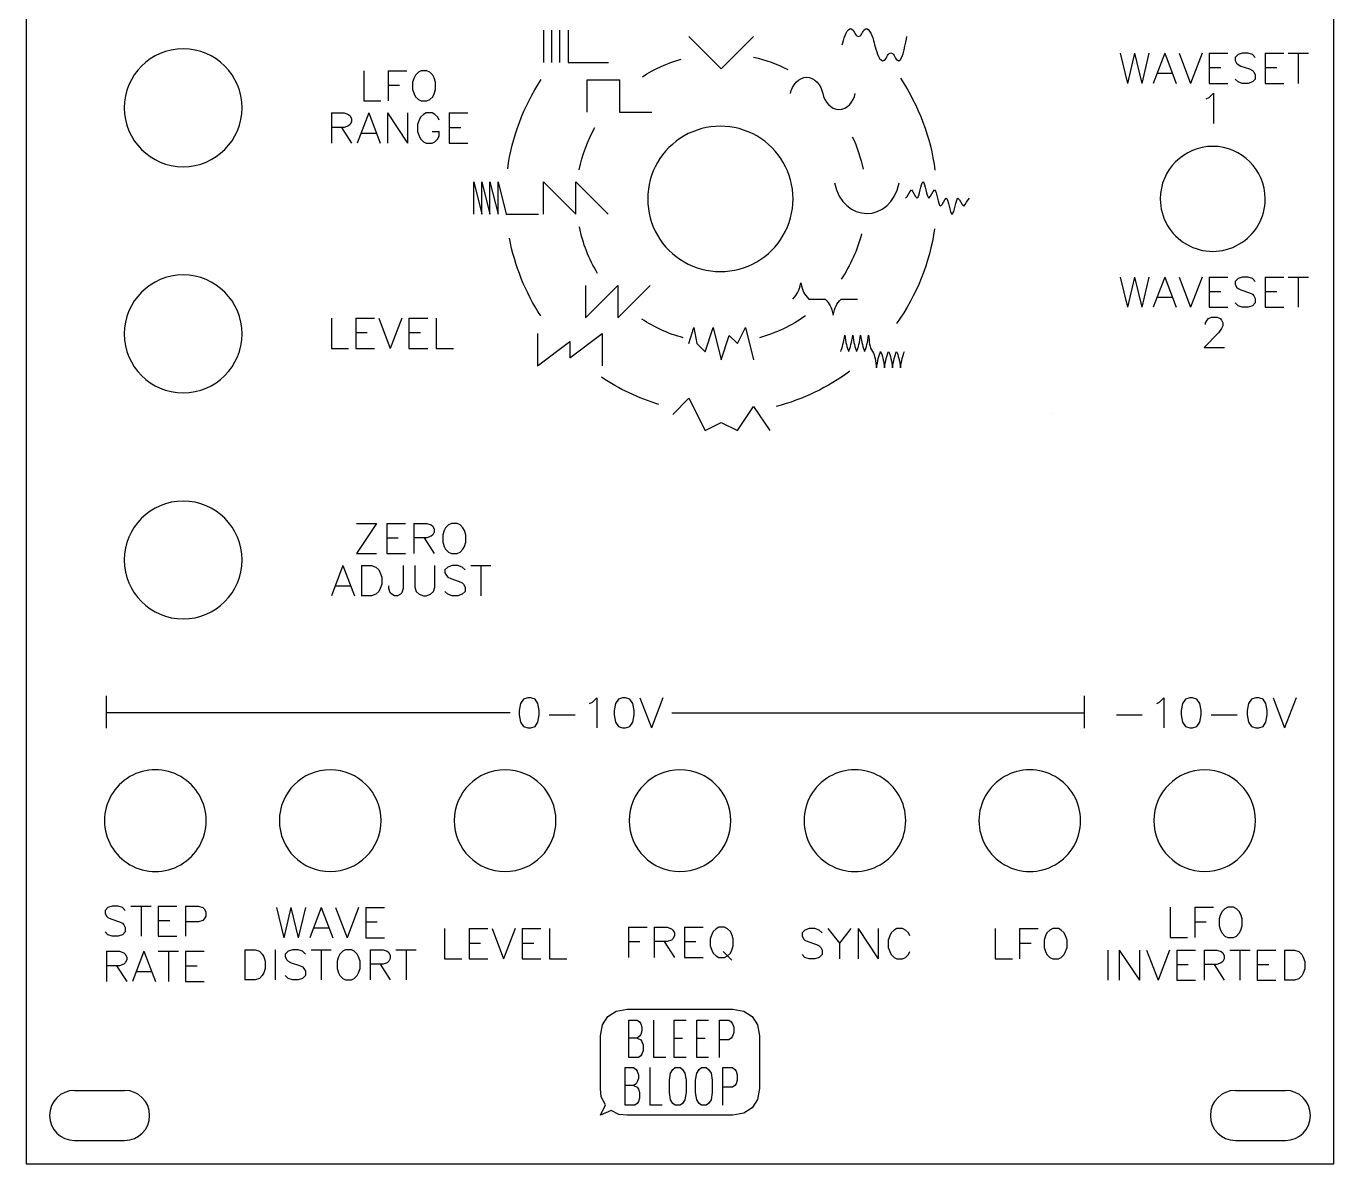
# Model space of a CAD drawing. Extents: x 0 to 81, y 0 to 128.
# Drawn here: x 0.1 to 80.9, y 0.1 to 70.4 of the extents above; entities that cross this region are included whole.
import ezdxf

# ---------------------------------------------------------------- set-up
doc = ezdxf.new("R2010")
doc.units = 0
for name, color, linetype in [('curves', 7, 'CONTINUOUS'), ('logo', 7, 'CONTINUOUS'), ('panel', 7, 'CONTINUOUS'), ('text', 7, 'CONTINUOUS'), ('waveforms', 7, 'CONTINUOUS')]:
    doc.layers.add(name, color=color, linetype=linetype)

msp = doc.modelspace()

# ---------------------------------------------------------------- linework, layer by layer
at = {"layer": 'curves', "color": 7}
for points in [[(38.173612, 67.309222), (38.912729, 67.789196), (39.71866, 68.157419), (40.565336, 68.40198)], [(45.054132, 68.526463), (45.786372, 68.358295), (46.494534, 68.098633), (47.161922, 67.753599)], [(54.132815, 67.212182), (55.272867, 65.507552), (56.004343, 63.562916), (56.270354, 61.529514)], [(29.840859, 61.613195), (30.11142, 63.584254), (30.819664, 65.469777), (31.913668, 67.131532)], [(34.269248, 61.550961), (34.452706, 62.470979), (34.779614, 63.356448), (35.238007, 64.174963)], [(51.157563, 63.599321), (51.457427, 62.959422), (51.680481, 62.286271), (51.822067, 61.593925)], [(35.403459, 55.141943), (34.864229, 56.027125), (34.482791, 56.999213), (34.27614, 58.014895)], [(51.726031, 57.587843), (51.470281, 56.584809), (51.042537, 55.633719), (50.461807, 54.776841)], [(56.248362, 57.910016), (55.945174, 55.792783), (55.13708, 53.779561), (53.89229, 52.04028)], [(31.885038, 52.512179), (30.929399, 53.976218), (30.271027, 55.613913), (29.947405, 57.332029)], [(40.698083, 51.160828), (39.785791, 51.409189), (38.918595, 51.800482), (38.128727, 52.320165)], [(48.261549, 52.519434), (47.399138, 51.902108), (46.433907, 51.442915), (45.410852, 51.163264)], [(39.187803, 47.038664), (37.928751, 47.419714), (36.73302, 47.98499), (35.639468, 48.716122)], [(51.006487, 49.101274), (49.643125, 48.087364), (48.098537, 47.34338), (46.455856, 46.909365)]]:
    msp.add_open_spline(points, degree=3, dxfattribs=at)
at = {"layer": 'logo', "color": 7}
for p, q in [((35.709101, 8.653693), (36.041612, 9.170373)), ((36.041612, 9.170373), (36.558298, 9.502889)), ((36.558298, 9.502889), (37.228441, 9.620549)), ((37.228441, 9.620549), (43.776471, 9.620554)), ((37.337613, 6.624743), (37.337613, 8.944913)), ((37.337613, 8.944913), (37.853201, 8.944913)), ((37.853201, 8.944913), (38.000516, 8.834428)), ((38.884393, 6.624743), (38.884393, 8.944913)), ((40.136557, 6.624743), (40.136557, 8.944913)), ((40.136557, 8.944913), (40.873118, 8.944913)), ((41.536022, 6.624743), (41.536022, 8.944913)), ((41.536022, 8.944913), (42.272583, 8.944913)), ((42.935487, 6.624743), (42.935487, 8.944913)), ((42.935487, 8.944913), (43.524733, 8.944913)), ((43.524733, 8.944913), (43.672048, 8.834428)), ((43.776471, 9.620554), (44.446629, 9.502892)), ((44.446629, 9.502892), (44.9633, 9.170373)), ((44.9633, 9.170373), (45.295826, 8.653693)), ((35.591437, 7.983543), (35.709101, 8.653693)), ((38.000516, 8.834428), (38.074174, 8.723945)), ((38.074174, 8.723945), (38.147831, 8.502976)), ((38.147831, 8.282008), (38.074174, 8.061038)), ((38.147831, 8.502976), (38.147831, 8.282008)), ((43.672048, 8.834428), (43.745705, 8.723945)), ((43.745705, 8.723945), (43.819363, 8.502976)), ((43.819363, 8.171523), (43.745705, 7.950555)), ((43.819363, 8.502976), (43.819363, 8.171523)), ((45.295826, 8.653693), (45.41349, 7.983546)), ((35.591437, 4.709528), (35.591437, 7.983543)), ((37.853201, 7.84007), (37.337613, 7.84007)), ((38.000516, 7.950555), (37.853201, 7.84007)), ((37.853201, 7.84007), (38.074174, 7.729586)), ((38.074174, 8.061038), (38.000516, 7.950555)), ((38.074174, 7.729586), (38.147831, 7.619101)), ((38.147831, 7.619101), (38.221489, 7.398133)), ((38.221489, 7.398133), (38.221489, 7.06668)), ((40.136557, 7.84007), (40.652145, 7.84007)), ((41.536022, 7.84007), (42.05161, 7.84007)), ((43.524733, 7.729586), (42.935487, 7.729586)), ((43.672048, 7.84007), (43.524733, 7.729586)), ((43.745705, 7.950555), (43.672048, 7.84007)), ((45.41349, 7.983546), (45.413475, 4.709528)), ((37.926858, 6.624743), (37.337613, 6.624743)), ((38.074174, 6.735228), (37.926858, 6.624743)), ((38.147831, 6.845711), (38.074174, 6.735228)), ((38.221489, 7.06668), (38.147831, 6.845711)), ((39.620954, 6.624743), (38.884393, 6.624743)), ((40.873118, 6.624743), (40.136557, 6.624743)), ((42.272583, 6.624743), (41.536022, 6.624743)), ((37.11664, 3.685861), (37.11664, 6.006031)), ((37.11664, 6.006031), (37.632243, 6.006031)), ((37.632243, 6.006031), (37.779558, 5.895546)), ((37.779558, 5.895546), (37.853201, 5.785063)), ((37.853201, 5.785063), (37.926858, 5.564094)), ((38.66342, 3.685861), (38.66342, 6.006031)), ((39.841927, 5.232641), (39.915584, 5.674578)), ((39.915584, 5.674578), (40.0629, 5.895546)), ((40.0629, 5.895546), (40.2102, 6.006031)), ((40.2102, 6.006031), (40.50483, 6.006031)), ((40.50483, 6.006031), (40.652145, 5.895546)), ((40.652145, 5.895546), (40.799461, 5.674578)), ((40.799461, 5.674578), (40.873118, 5.232641)), ((41.462364, 5.232641), (41.536022, 5.674578)), ((41.536022, 5.674578), (41.683337, 5.895546)), ((41.683337, 5.895546), (41.830637, 6.006031)), ((41.830637, 6.006031), (42.125268, 6.006031)), ((42.125268, 6.006031), (42.272583, 5.895546)), ((42.272583, 5.895546), (42.419898, 5.674578)), ((42.419898, 5.674578), (42.493541, 5.232641)), ((43.15646, 3.685861), (43.15646, 6.006031)), ((43.15646, 6.006031), (43.745705, 6.006031)), ((43.745705, 6.006031), (43.893021, 5.895546)), ((43.893021, 5.895546), (43.966678, 5.785063)), ((43.966678, 5.785063), (44.040321, 5.564094)), ((37.632243, 4.901188), (37.11664, 4.901188)), ((37.779558, 5.011673), (37.632243, 4.901188)), ((37.632243, 4.901188), (37.853201, 4.790704)), ((37.853201, 5.122156), (37.779558, 5.011673)), ((37.926858, 5.343126), (37.853201, 5.122156)), ((37.926858, 5.564094), (37.926858, 5.343126)), ((39.841927, 4.459251), (39.841927, 5.232641)), ((40.873118, 5.232641), (40.873118, 4.459251)), ((41.462364, 4.459251), (41.462364, 5.232641)), ((42.493541, 5.232641), (42.493541, 4.459251)), ((43.893021, 4.901188), (43.745705, 4.790704)), ((43.966678, 5.011673), (43.893021, 4.901188)), ((44.040321, 5.232641), (43.966678, 5.011673)), ((44.040321, 5.564094), (44.040321, 5.232641)), ((35.628003, 4.191941), (35.591437, 4.709528)), ((35.883964, 3.710148), (35.628003, 4.191941)), ((37.853201, 4.790704), (37.926858, 4.680219)), ((37.926858, 4.680219), (38.000516, 4.459251)), ((38.000516, 4.127798), (37.926858, 3.906829)), ((38.000516, 4.459251), (38.000516, 4.127798)), ((39.915584, 4.017314), (39.841927, 4.459251)), ((40.873118, 4.459251), (40.799461, 4.017314)), ((41.536022, 4.017314), (41.462364, 4.459251)), ((42.493541, 4.459251), (42.419898, 4.017314)), ((43.745705, 4.790704), (43.15646, 4.790704)), ((45.413475, 4.709528), (45.295826, 4.039377)), ((35.587477, 3.072532), (35.883964, 3.710148)), ((36.248911, 3.351316), (35.587477, 3.072532)), ((36.716951, 3.107368), (36.248911, 3.351316)), ((37.705901, 3.685861), (37.11664, 3.685861)), ((37.853201, 3.796346), (37.705901, 3.685861)), ((37.926858, 3.906829), (37.853201, 3.796346)), ((39.399981, 3.685861), (38.66342, 3.685861)), ((40.0629, 3.796346), (39.915584, 4.017314)), ((40.2102, 3.685861), (40.0629, 3.796346)), ((40.50483, 3.685861), (40.2102, 3.685861)), ((40.652145, 3.796346), (40.50483, 3.685861)), ((40.799461, 4.017314), (40.652145, 3.796346)), ((41.683337, 3.796346), (41.536022, 4.017314)), ((41.830637, 3.685861), (41.683337, 3.796346)), ((42.125268, 3.685861), (41.830637, 3.685861)), ((42.272583, 3.796346), (42.125268, 3.685861)), ((42.419898, 4.017314), (42.272583, 3.796346)), ((44.9633, 3.522697), (44.446629, 3.19018)), ((45.295826, 4.039377), (44.9633, 3.522697)), ((37.228441, 3.072519), (36.716951, 3.107368)), ((43.776471, 3.072519), (37.228441, 3.072519)), ((44.446629, 3.19018), (43.776471, 3.072519))]:
    msp.add_line(p, q, dxfattribs=at)
at = {"layer": 'panel', "color": 7}
for p, q in [((0.05433, 128.445188), (0.05433, 0.055188)), ((80.944394, 0.055188), (80.944394, 128.445188)), ((13.41116, 65.389268), (13.41116, 65.389268)), ((47.489815, 59.754094), (47.489815, 59.754094)), ((76.70009, 59.754094), (76.70009, 59.754094)), ((13.41116, 51.401243), (13.41116, 51.401243)), ((13.41116, 37.41322), (13.41116, 37.41322)), ((11.189182, 21.287026), (11.189182, 21.287026)), ((22.007469, 21.287026), (22.007469, 21.287026)), ((32.826754, 21.287026), (32.826754, 21.287026)), ((43.645041, 21.287026), (43.645041, 21.287026)), ((54.463331, 21.287026), (54.463331, 21.287026)), ((65.282617, 21.287026), (65.282617, 21.287026)), ((76.100904, 21.287026), (76.100904, 21.287026)), ((3.050366, 4.601335), (6.146015, 4.601335)), ((74.85271, 4.601335), (77.948358, 4.601335)), ((3.050366, 1.503864), (6.146015, 1.503864)), ((74.85271, 1.503864), (77.948358, 1.503864)), ((0.05433, 0.055188), (80.944394, 0.055188))]:
    msp.add_line(p, q, dxfattribs=at)
for points in [[(9.766117, 69.034757), (7.753558, 69.034757), (6.121841, 67.402841), (6.121075, 65.389268)], [(13.41116, 65.389268), (13.410394, 67.402841), (11.778677, 69.034757), (9.766117, 69.034757)], [(6.121075, 65.389268), (6.121841, 63.375695), (7.753558, 61.743779), (9.766117, 61.743779)], [(9.766117, 61.743779), (11.778677, 61.743779), (13.410394, 63.375695), (13.41116, 65.389268)], [(45.242871, 63.647875), (43.852457, 64.451035), (42.139396, 64.451035), (40.748982, 63.647875)], [(40.748982, 63.647875), (39.358568, 62.844715), (38.502038, 61.360414), (38.502038, 59.754094)], [(47.489815, 59.754094), (47.489815, 61.360414), (46.633285, 62.844715), (45.242871, 63.647875)], [(73.454504, 63.001314), (71.662016, 63.001314), (70.208918, 61.547484), (70.208918, 59.754094)], [(76.70009, 59.754094), (76.70009, 61.547484), (75.246991, 63.001314), (73.454504, 63.001314)], [(38.502038, 59.754094), (38.502038, 58.147774), (39.358568, 56.663473), (40.748982, 55.860313)], [(45.242871, 55.860313), (46.633285, 56.663473), (47.489815, 58.147774), (47.489815, 59.754094)], [(70.208918, 59.754094), (70.208918, 58.593974), (70.827523, 57.521979), (71.831711, 56.941919)], [(75.077297, 56.941919), (76.081485, 57.521979), (76.70009, 58.593974), (76.70009, 59.754094)], [(71.831711, 56.941919), (72.835899, 56.361859), (74.073109, 56.361859), (75.077297, 56.941919)], [(40.748982, 55.860313), (42.139396, 55.057153), (43.852457, 55.057153), (45.242871, 55.860313)], [(9.766117, 55.046732), (7.753558, 55.046732), (6.121841, 53.414815), (6.121075, 51.401243)], [(13.41116, 51.401243), (13.410394, 53.414815), (11.778677, 55.046732), (9.766117, 55.046732)], [(6.121075, 51.401243), (6.121841, 49.38767), (7.753558, 47.755754), (9.766117, 47.755754)], [(9.766117, 47.755754), (11.778677, 47.755754), (13.410394, 49.38767), (13.41116, 51.401243)], [(9.766117, 41.05871), (7.753558, 41.05871), (6.121841, 39.426793), (6.121075, 37.41322)], [(13.41116, 37.41322), (13.410394, 39.426793), (11.778677, 41.05871), (9.766117, 41.05871)], [(6.121075, 37.41322), (6.121841, 35.399648), (7.753558, 33.767731), (9.766117, 33.767731)], [(9.766117, 33.767731), (11.778677, 33.767731), (13.410394, 35.399648), (13.41116, 37.41322)], [(9.61632, 24.012673), (8.64303, 24.574885), (7.443887, 24.574885), (6.470597, 24.012673)], [(18.861747, 24.432507), (17.125125, 24.432507), (15.717032, 23.024522), (15.716026, 21.287026)], [(22.007469, 21.287026), (22.006462, 23.024522), (20.598369, 24.432507), (18.861747, 24.432507)], [(29.681033, 24.432507), (27.944411, 24.432507), (26.536318, 23.024522), (26.535311, 21.287026)], [(32.826754, 21.287026), (32.825748, 23.024522), (31.417655, 24.432507), (29.681033, 24.432507)], [(40.49932, 24.432507), (38.762698, 24.432507), (37.354605, 23.024522), (37.353598, 21.287026)], [(43.645041, 21.287026), (43.644035, 23.024522), (42.235942, 24.432507), (40.49932, 24.432507)], [(52.89047, 24.012673), (51.91718, 24.574885), (50.718037, 24.574885), (49.744747, 24.012673)], [(63.709756, 24.012673), (62.736466, 24.574885), (61.537323, 24.574885), (60.564033, 24.012673)], [(72.955183, 24.432507), (71.21856, 24.432507), (69.810468, 23.024522), (69.809461, 21.287026)], [(76.100904, 21.287026), (76.099897, 23.024522), (74.691805, 24.432507), (72.955183, 24.432507)], [(6.470597, 24.012673), (5.497307, 23.450461), (4.897736, 22.41145), (4.897736, 21.287026)], [(11.189182, 21.287026), (11.189182, 22.41145), (10.58961, 23.450461), (9.61632, 24.012673)], [(49.744747, 24.012673), (48.771457, 23.450461), (48.171886, 22.41145), (48.171886, 21.287026)], [(54.463331, 21.287026), (54.463331, 22.41145), (53.86376, 23.450461), (52.89047, 24.012673)], [(60.564033, 24.012673), (59.590743, 23.450461), (58.991171, 22.41145), (58.991171, 21.287026)], [(65.282617, 21.287026), (65.282617, 22.41145), (64.683046, 23.450461), (63.709756, 24.012673)], [(4.897736, 21.287026), (4.897736, 20.162602), (5.497307, 19.123591), (6.470597, 18.561379)], [(9.61632, 18.561379), (10.58961, 19.123591), (11.189182, 20.162602), (11.189182, 21.287026)], [(15.716026, 21.287026), (15.717032, 19.54953), (17.125125, 18.141545), (18.861747, 18.141545)], [(18.861747, 18.141545), (20.598369, 18.141545), (22.006462, 19.54953), (22.007469, 21.287026)], [(26.535311, 21.287026), (26.536318, 19.54953), (27.944411, 18.141545), (29.681033, 18.141545)], [(29.681033, 18.141545), (31.417655, 18.141545), (32.825748, 19.54953), (32.826754, 21.287026)], [(37.353598, 21.287026), (37.354605, 19.54953), (38.762698, 18.141545), (40.49932, 18.141545)], [(40.49932, 18.141545), (42.235942, 18.141545), (43.644035, 19.54953), (43.645041, 21.287026)], [(48.171886, 21.287026), (48.171886, 20.162602), (48.771457, 19.123591), (49.744747, 18.561379)], [(52.89047, 18.561379), (53.86376, 19.123591), (54.463331, 20.162602), (54.463331, 21.287026)], [(58.991171, 21.287026), (58.991171, 20.162602), (59.590743, 19.123591), (60.564033, 18.561379)], [(63.709756, 18.561379), (64.683046, 19.123591), (65.282617, 20.162602), (65.282617, 21.287026)], [(69.809461, 21.287026), (69.810468, 19.54953), (71.21856, 18.141545), (72.955183, 18.141545)], [(72.955183, 18.141545), (74.691805, 18.141545), (76.099897, 19.54953), (76.100904, 21.287026)], [(6.470597, 18.561379), (7.443887, 17.999167), (8.64303, 17.999167), (9.61632, 18.561379)], [(49.744747, 18.561379), (50.718037, 17.999167), (51.91718, 17.999167), (52.89047, 18.561379)], [(60.564033, 18.561379), (61.537323, 17.999167), (62.736466, 17.999167), (63.709756, 18.561379)], [(3.05025, 4.601312), (2.195983, 4.600447), (1.503922, 3.907335), (1.503922, 3.052638)], [(7.692367, 3.052638), (7.692367, 3.907335), (7.000305, 4.600447), (6.146038, 4.601312)], [(74.852601, 4.601312), (73.998335, 4.600447), (73.306273, 3.907335), (73.306273, 3.052638)], [(79.494721, 3.052638), (79.494721, 3.907335), (78.802659, 4.600447), (77.948393, 4.601312)], [(1.503922, 3.052638), (1.503922, 2.197941), (2.195983, 1.50483), (3.05025, 1.503965)], [(6.146038, 1.503965), (7.000305, 1.50483), (7.692367, 2.197941), (7.692367, 3.052638)], [(73.306273, 3.052638), (73.306273, 2.197941), (73.998335, 1.50483), (74.852601, 1.503965)], [(77.948393, 1.503965), (78.802659, 1.50483), (79.494721, 2.197941), (79.494721, 3.052638)]]:
    msp.add_open_spline(points, degree=3, dxfattribs=at)
at = {"layer": 'text', "color": 7}
for p, q in [((67.729112, 68.769216), (68.172202, 66.9009)), ((68.615293, 68.769216), (68.172202, 66.9009)), ((68.615293, 68.769216), (69.061205, 66.9009)), ((69.507117, 68.769216), (69.061205, 66.9009)), ((70.483613, 68.769216), (69.772411, 66.9009)), ((70.483613, 68.769216), (71.194815, 66.9009)), ((71.372611, 68.769216), (72.083813, 66.9009)), ((72.795015, 68.769216), (72.083813, 66.9009)), ((73.238101, 68.769216), (73.238101, 66.9009)), ((73.238101, 68.769216), (74.395215, 68.769216)), ((75.281402, 68.769216), (75.016112, 68.678905)), ((75.637003, 68.769216), (75.281402, 68.769216)), ((75.905114, 68.678905), (75.637003, 68.769216)), ((76.703801, 68.769216), (76.703801, 66.9009)), ((76.703801, 68.769216), (77.860915, 68.769216)), ((78.126201, 68.769216), (79.370804, 68.769216)), ((78.747092, 68.769216), (78.747092, 66.9009)), ((75.016112, 68.678905), (74.838311, 68.501104)), ((74.838311, 68.501104), (74.838311, 68.323304)), ((74.838311, 68.323304), (74.925801, 68.145503)), ((74.925801, 68.145503), (75.016112, 68.058014)), ((75.016112, 68.058014), (75.193912, 67.967703)), ((75.193912, 67.967703), (75.727314, 67.789902)), ((76.082915, 68.501104), (75.905114, 68.678905)), ((20.934601, 67.678686), (20.934601, 65.81037)), ((22.447321, 67.678686), (22.447321, 65.81037)), ((22.447321, 67.678686), (23.604435, 67.678686)), ((24.047521, 67.232774), (23.960031, 66.967484)), ((24.137832, 67.410574), (24.047521, 67.232774)), ((24.315632, 67.588375), (24.137832, 67.410574)), ((24.493433, 67.678686), (24.315632, 67.588375)), ((24.849034, 67.678686), (24.493433, 67.678686)), ((25.026834, 67.588375), (24.849034, 67.678686)), ((25.204635, 67.410574), (25.026834, 67.588375)), ((25.294946, 67.232774), (25.204635, 67.410574)), ((25.382435, 66.967484), (25.294946, 67.232774)), ((70.037701, 67.521791), (70.929525, 67.521791)), ((73.238101, 67.877392), (73.949303, 67.877392)), ((75.016112, 66.9898), (74.838311, 67.167601)), ((75.727314, 67.789902), (75.905114, 67.702413)), ((75.905114, 67.702413), (75.992604, 67.612102)), ((76.082915, 67.167601), (75.905114, 66.9898)), ((75.992604, 67.612102), (76.082915, 67.434301)), ((76.082915, 67.434301), (76.082915, 67.167601)), ((76.703801, 67.877392), (77.415003, 67.877392)), ((22.447321, 66.786862), (23.158523, 66.786862)), ((23.960031, 66.967484), (23.960031, 66.521572)), ((23.960031, 66.521572), (24.047521, 66.256282)), ((25.294946, 66.256282), (25.382435, 66.521572)), ((25.382435, 66.521572), (25.382435, 66.967484)), ((73.238101, 66.9009), (74.395215, 66.9009)), ((75.281402, 66.9009), (75.016112, 66.9898)), ((75.637003, 66.9009), (75.281402, 66.9009)), ((75.905114, 66.9898), (75.637003, 66.9009)), ((76.703801, 66.9009), (77.860915, 66.9009)), ((20.934601, 65.81037), (22.001404, 65.81037)), ((24.047521, 66.256282), (24.137832, 66.077071)), ((24.137832, 66.077071), (24.315632, 65.89927)), ((24.315632, 65.89927), (24.493433, 65.81037)), ((24.493433, 65.81037), (24.849034, 65.81037)), ((24.849034, 65.81037), (25.026834, 65.89927)), ((25.026834, 65.89927), (25.204635, 66.077071)), ((25.204635, 66.077071), (25.294946, 66.256282)), ((73.056244, 65.936644), (73.231222, 66.024133)), ((73.231222, 66.024133), (73.499334, 66.292245)), ((73.499334, 66.292245), (73.499334, 64.423929)), ((18.933641, 65.069766), (18.933641, 63.20145)), ((18.933641, 65.069766), (19.735154, 65.069766)), ((19.735154, 65.069766), (20.000444, 64.979455)), ((20.000444, 64.979455), (20.090755, 64.889144)), ((20.090755, 64.889144), (20.181066, 64.714165)), ((20.181066, 64.714165), (20.181066, 64.533543)), ((21.247873, 65.069766), (20.536671, 63.20145)), ((21.247873, 65.069766), (21.959075, 63.20145)), ((22.402161, 65.069766), (22.402161, 63.20145)), ((22.402161, 65.069766), (23.649586, 63.20145)), ((23.649586, 65.069766), (23.649586, 63.20145)), ((24.448282, 64.801654), (24.357971, 64.623854)), ((24.626082, 64.979455), (24.448282, 64.801654)), ((24.803883, 65.069766), (24.626082, 64.979455)), ((25.159484, 65.069766), (24.803883, 65.069766)), ((25.337284, 64.979455), (25.159484, 65.069766)), ((25.515085, 64.801654), (25.337284, 64.979455)), ((25.605396, 64.623854), (25.515085, 64.801654)), ((26.226281, 65.069766), (26.226281, 63.20145)), ((26.226281, 65.069766), (27.383395, 65.069766)), ((19.735154, 64.177942), (18.933641, 64.177942)), ((19.557353, 64.177942), (20.181066, 63.20145)), ((20.000444, 64.268253), (19.735154, 64.177942)), ((20.090755, 64.358564), (20.000444, 64.268253)), ((20.181066, 64.533543), (20.090755, 64.358564)), ((24.357971, 64.623854), (24.270481, 64.358564)), ((24.270481, 64.358564), (24.270481, 63.912652)), ((24.270481, 63.912652), (24.357971, 63.647362)), ((25.159484, 63.912652), (25.605396, 63.912652)), ((25.605396, 63.647362), (25.605396, 63.912652)), ((26.226281, 64.177942), (26.937483, 64.177942)), ((20.801961, 63.822341), (21.693785, 63.822341)), ((24.357971, 63.647362), (24.448282, 63.468151)), ((24.448282, 63.468151), (24.626082, 63.29035)), ((24.626082, 63.29035), (24.803883, 63.20145)), ((24.803883, 63.20145), (25.159484, 63.20145)), ((25.159484, 63.20145), (25.337284, 63.29035)), ((25.337284, 63.29035), (25.515085, 63.468151)), ((25.515085, 63.468151), (25.605396, 63.647362)), ((26.226281, 63.20145), (27.383395, 63.20145)), ((67.729112, 54.918916), (68.172202, 53.0506)), ((68.615293, 54.918916), (68.172202, 53.0506)), ((68.615293, 54.918916), (69.061205, 53.0506)), ((69.507117, 54.918916), (69.061205, 53.0506)), ((70.483613, 54.918916), (69.772411, 53.0506)), ((70.483613, 54.918916), (71.194815, 53.0506)), ((71.372611, 54.918916), (72.083813, 53.0506)), ((72.795015, 54.918916), (72.083813, 53.0506)), ((73.238101, 54.918916), (73.238101, 53.0506)), ((73.238101, 54.918916), (74.395215, 54.918916)), ((75.016112, 54.828605), (74.838311, 54.650804)), ((74.838311, 54.650804), (74.838311, 54.473004)), ((74.838311, 54.473004), (74.925801, 54.295203)), ((74.925801, 54.295203), (75.016112, 54.207714)), ((75.281402, 54.918916), (75.016112, 54.828605)), ((75.016112, 54.207714), (75.193912, 54.117403)), ((75.637003, 54.918916), (75.281402, 54.918916)), ((75.905114, 54.828605), (75.637003, 54.918916)), ((76.082915, 54.650804), (75.905114, 54.828605)), ((76.703801, 54.918916), (76.703801, 53.0506)), ((76.703801, 54.918916), (77.860915, 54.918916)), ((78.126201, 54.918916), (79.370804, 54.918916)), ((78.747092, 54.918916), (78.747092, 53.0506)), ((70.037701, 53.671491), (70.929525, 53.671491)), ((73.238101, 54.027092), (73.949303, 54.027092)), ((75.193912, 54.117403), (75.727314, 53.939602)), ((75.727314, 53.939602), (75.905114, 53.852113)), ((75.905114, 53.852113), (75.992604, 53.761802)), ((75.992604, 53.761802), (76.082915, 53.584001)), ((76.082915, 53.584001), (76.082915, 53.317301)), ((76.703801, 54.027092), (77.415003, 54.027092)), ((73.238101, 53.0506), (74.395215, 53.0506)), ((75.016112, 53.1395), (74.838311, 53.317301)), ((75.281402, 53.0506), (75.016112, 53.1395)), ((75.637003, 53.0506), (75.281402, 53.0506)), ((75.905114, 53.1395), (75.637003, 53.0506)), ((76.082915, 53.317301), (75.905114, 53.1395)), ((76.703801, 53.0506), (77.860915, 53.0506)), ((18.933591, 52.374216), (18.933591, 50.5059)), ((20.446311, 52.374216), (20.446311, 50.5059)), ((20.446311, 52.374216), (21.603425, 52.374216)), ((21.868711, 52.374216), (22.579913, 50.5059)), ((23.291115, 52.374216), (22.579913, 50.5059)), ((23.734201, 52.374216), (23.734201, 50.5059)), ((23.734201, 52.374216), (24.891315, 52.374216)), ((25.421901, 52.374216), (25.421901, 50.5059)), ((73.015142, 52.081077), (73.105453, 52.256056)), ((73.015142, 51.990766), (73.015142, 52.081077)), ((73.105453, 52.256056), (73.195764, 52.346367)), ((73.195764, 52.346367), (73.370742, 52.436678)), ((73.370742, 52.436678), (73.726343, 52.436678)), ((73.726343, 52.436678), (73.906966, 52.346367)), ((73.906966, 52.346367), (73.994455, 52.256056)), ((73.994455, 52.256056), (74.081944, 52.081077)), ((74.081944, 51.900455), (73.994456, 51.725477)), ((74.081944, 52.081077), (74.081944, 51.900455)), ((20.446311, 51.482392), (21.157513, 51.482392)), ((23.734201, 51.482392), (24.445403, 51.482392)), ((73.816655, 51.457365), (72.927653, 50.568363)), ((73.994456, 51.725477), (73.816655, 51.457365)), ((18.933591, 50.5059), (20.000394, 50.5059)), ((20.446311, 50.5059), (21.603425, 50.5059)), ((23.734201, 50.5059), (24.891315, 50.5059)), ((25.421901, 50.5059), (26.488704, 50.5059)), ((72.927653, 50.568363), (74.172256, 50.568363)), ((21.734665, 39.678646), (20.490061, 37.81033)), ((20.490061, 39.678646), (21.734665, 39.678646)), ((22.355551, 39.678646), (22.355551, 37.81033)), ((22.355551, 39.678646), (23.512665, 39.678646)), ((24.043251, 39.678646), (24.043251, 37.81033)), ((24.043251, 39.678646), (24.844764, 39.678646)), ((24.844764, 39.678646), (25.110054, 39.588335)), ((26.357473, 39.678646), (26.179672, 39.588335)), ((26.713074, 39.678646), (26.357473, 39.678646)), ((26.890874, 39.588335), (26.713074, 39.678646)), ((25.110054, 38.877133), (24.844764, 38.786822)), ((25.110054, 39.588335), (25.200365, 39.498024)), ((25.200365, 38.967444), (25.110054, 38.877133)), ((25.200365, 39.498024), (25.290676, 39.323045)), ((25.290676, 39.142423), (25.200365, 38.967444)), ((25.290676, 39.323045), (25.290676, 39.142423)), ((25.911561, 39.232734), (25.824071, 38.967444)), ((25.824071, 38.967444), (25.824071, 38.521532)), ((26.001872, 39.410534), (25.911561, 39.232734)), ((26.179672, 39.588335), (26.001872, 39.410534)), ((27.068675, 39.410534), (26.890874, 39.588335)), ((27.158986, 39.232734), (27.068675, 39.410534)), ((27.246475, 38.967444), (27.158986, 39.232734)), ((27.246475, 38.521532), (27.246475, 38.967444)), ((22.355551, 38.786822), (23.066753, 38.786822)), ((24.844764, 38.786822), (24.043251, 38.786822)), ((24.666963, 38.786822), (25.290676, 37.81033)), ((25.824071, 38.521532), (25.911561, 38.256242)), ((25.911561, 38.256242), (26.001872, 38.077031)), ((26.001872, 38.077031), (26.179672, 37.89923)), ((26.890874, 37.89923), (27.068675, 38.077031)), ((27.068675, 38.077031), (27.158986, 38.256242)), ((27.158986, 38.256242), (27.246475, 38.521532)), ((20.490061, 37.81033), (21.734665, 37.81033)), ((22.355551, 37.81033), (23.512665, 37.81033)), ((26.179672, 37.89923), (26.357473, 37.81033)), ((26.357473, 37.81033), (26.713074, 37.81033)), ((26.713074, 37.81033), (26.890874, 37.89923)), ((19.644803, 37.069726), (18.933601, 35.20141)), ((19.644803, 37.069726), (20.356005, 35.20141)), ((20.799091, 37.069726), (20.799091, 35.20141)), ((20.799091, 37.069726), (21.422803, 37.069726)), ((21.422803, 37.069726), (21.690915, 36.979415)), ((21.690915, 36.979415), (21.865894, 36.801614)), ((21.865894, 36.801614), (21.956205, 36.623814)), ((21.956205, 36.623814), (22.046516, 36.358524)), ((23.378613, 37.069726), (23.378613, 35.647322)), ((24.089811, 37.069726), (24.089811, 35.734811)), ((25.337236, 35.734811), (25.337236, 37.069726)), ((26.135932, 36.979415), (25.958131, 36.801614)), ((25.958131, 36.801614), (25.958131, 36.623814)), ((25.958131, 36.623814), (26.045621, 36.446013)), ((26.045621, 36.446013), (26.135932, 36.358524)), ((26.401222, 37.069726), (26.135932, 36.979415)), ((26.756823, 37.069726), (26.401222, 37.069726)), ((27.024934, 36.979415), (26.756823, 37.069726)), ((27.202735, 36.801614), (27.024934, 36.979415)), ((27.558331, 37.069726), (28.802934, 37.069726)), ((28.179222, 37.069726), (28.179222, 35.20141)), ((19.198891, 35.822301), (20.090715, 35.822301)), ((21.956205, 35.647322), (21.865894, 35.468111)), ((22.046516, 35.912612), (21.956205, 35.647322)), ((22.046516, 36.358524), (22.046516, 35.912612)), ((22.492432, 35.647322), (22.492432, 35.822301)), ((22.579921, 35.37921), (22.492432, 35.647322)), ((23.378613, 35.647322), (23.291123, 35.37921)), ((24.089811, 35.734811), (24.180122, 35.468111)), ((25.246925, 35.468111), (25.337236, 35.734811)), ((26.135932, 36.358524), (26.313732, 36.268213)), ((26.313732, 36.268213), (26.847134, 36.090412)), ((26.847134, 36.090412), (27.024934, 36.002923)), ((27.024934, 36.002923), (27.112424, 35.912612)), ((27.112424, 35.912612), (27.202735, 35.734811)), ((27.202735, 35.734811), (27.202735, 35.468111)), ((21.422803, 35.20141), (20.799091, 35.20141)), ((21.690915, 35.29031), (21.422803, 35.20141)), ((21.865894, 35.468111), (21.690915, 35.29031)), ((22.667411, 35.29031), (22.579921, 35.37921)), ((22.848033, 35.20141), (22.667411, 35.29031)), ((23.023012, 35.20141), (22.848033, 35.20141)), ((23.203634, 35.29031), (23.023012, 35.20141)), ((23.291123, 35.37921), (23.203634, 35.29031)), ((24.180122, 35.468111), (24.357922, 35.29031)), ((24.357922, 35.29031), (24.626034, 35.20141)), ((24.626034, 35.20141), (24.801013, 35.20141)), ((24.801013, 35.20141), (25.069124, 35.29031)), ((25.069124, 35.29031), (25.246925, 35.468111)), ((26.135932, 35.29031), (25.958131, 35.468111)), ((26.401222, 35.20141), (26.135932, 35.29031)), ((26.756823, 35.20141), (26.401222, 35.20141)), ((27.024934, 35.29031), (26.756823, 35.20141)), ((27.202735, 35.468111), (27.024934, 35.29031)), ((5, 29.000004), (5, 27)), ((30.638491, 28.538115), (30.551001, 28.092203)), ((30.819113, 28.803405), (30.638491, 28.538115)), ((31.084403, 28.893716), (30.819113, 28.803405)), ((31.262203, 28.893716), (31.084403, 28.893716)), ((31.530315, 28.803405), (31.262203, 28.893716)), ((31.705294, 28.538115), (31.530315, 28.803405)), ((31.795605, 28.092203), (31.705294, 28.538115)), ((34.908523, 28.538115), (35.083502, 28.625604)), ((35.083502, 28.625604), (35.351613, 28.893716)), ((35.351613, 28.893716), (35.351613, 27.0254)), ((36.505911, 28.538115), (36.418421, 28.092203)), ((36.686533, 28.803405), (36.505911, 28.538115)), ((36.951823, 28.893716), (36.686533, 28.803405)), ((37.129623, 28.893716), (36.951823, 28.893716)), ((37.397735, 28.803405), (37.129623, 28.893716)), ((37.572714, 28.538115), (37.397735, 28.803405)), ((37.663025, 28.092203), (37.572714, 28.538115)), ((38.018621, 28.893716), (38.729823, 27.0254)), ((39.441025, 28.893716), (38.729823, 27.0254)), ((65.5, 29.000004), (65.5, 27)), ((69.985023, 28.538115), (70.160002, 28.625604)), ((70.160002, 28.625604), (70.428113, 28.893716)), ((70.428113, 28.893716), (70.428113, 27.0254)), ((71.582401, 28.538115), (71.494911, 28.092203)), ((71.763023, 28.803405), (71.582401, 28.538115)), ((72.028313, 28.893716), (71.763023, 28.803405)), ((72.206113, 28.893716), (72.028313, 28.893716)), ((72.474225, 28.803405), (72.206113, 28.893716)), ((72.649204, 28.538115), (72.474225, 28.803405)), ((72.739515, 28.092203), (72.649204, 28.538115)), ((75.671811, 28.538115), (75.584321, 28.092203)), ((75.852433, 28.803405), (75.671811, 28.538115)), ((76.117723, 28.893716), (75.852433, 28.803405)), ((76.295523, 28.893716), (76.117723, 28.893716)), ((76.563635, 28.803405), (76.295523, 28.893716)), ((76.738614, 28.538115), (76.563635, 28.803405)), ((76.828925, 28.092203), (76.738614, 28.538115)), ((77.184531, 28.893716), (77.895733, 27.0254)), ((78.606935, 28.893716), (77.895733, 27.0254)), ((30, 27.95956), (5, 27.95956)), ((30.551001, 28.092203), (30.551001, 27.826913)), ((30.551001, 27.826913), (30.638491, 27.381001)), ((31.705294, 27.381001), (31.795605, 27.826913)), ((31.795605, 27.826913), (31.795605, 28.092203)), ((32.416491, 27.826913), (34.019517, 27.826913)), ((36.418421, 28.092203), (36.418421, 27.826913)), ((36.418421, 27.826913), (36.505911, 27.381001)), ((37.572714, 27.381001), (37.663025, 27.826913)), ((37.663025, 27.826913), (37.663025, 28.092203)), ((39.999999, 27.95956), (65.5, 27.95956)), ((67.492991, 27.826913), (69.096017, 27.826913)), ((71.494911, 28.092203), (71.494911, 27.826913)), ((71.494911, 27.826913), (71.582401, 27.381001)), ((72.649204, 27.381001), (72.739515, 27.826913)), ((72.739515, 27.826913), (72.739515, 28.092203)), ((73.360411, 27.826913), (74.963437, 27.826913)), ((75.584321, 28.092203), (75.584321, 27.826913)), ((75.584321, 27.826913), (75.671811, 27.381001)), ((76.738614, 27.381001), (76.828925, 27.826913)), ((76.828925, 27.826913), (76.828925, 28.092203)), ((30.638491, 27.381001), (30.819113, 27.1143)), ((30.819113, 27.1143), (31.084403, 27.0254)), ((31.084403, 27.0254), (31.262203, 27.0254)), ((31.262203, 27.0254), (31.530315, 27.1143)), ((31.530315, 27.1143), (31.705294, 27.381001)), ((36.505911, 27.381001), (36.686533, 27.1143)), ((36.686533, 27.1143), (36.951823, 27.0254)), ((36.951823, 27.0254), (37.129623, 27.0254)), ((37.129623, 27.0254), (37.397735, 27.1143)), ((37.397735, 27.1143), (37.572714, 27.381001)), ((71.582401, 27.381001), (71.763023, 27.1143)), ((71.763023, 27.1143), (72.028313, 27.0254)), ((72.028313, 27.0254), (72.206113, 27.0254)), ((72.206113, 27.0254), (72.474225, 27.1143)), ((72.474225, 27.1143), (72.649204, 27.381001)), ((75.671811, 27.381001), (75.852433, 27.1143)), ((75.852433, 27.1143), (76.117723, 27.0254)), ((76.117723, 27.0254), (76.295523, 27.0254)), ((76.295523, 27.0254), (76.563635, 27.1143)), ((76.563635, 27.1143), (76.738614, 27.381001)), ((5.116202, 15.915905), (4.938401, 15.738104)), ((4.938401, 15.738104), (4.938401, 15.560304)), ((4.938401, 15.560304), (5.025891, 15.382503)), ((5.025891, 15.382503), (5.116202, 15.295014)), ((5.381492, 16.006216), (5.116202, 15.915905)), ((5.737093, 16.006216), (5.381492, 16.006216)), ((6.005204, 15.915905), (5.737093, 16.006216)), ((6.183005, 15.738104), (6.005204, 15.915905)), ((6.538601, 16.006216), (7.783204, 16.006216)), ((7.159492, 16.006216), (7.159492, 14.1379)), ((8.226301, 16.006216), (8.226301, 14.1379)), ((8.226301, 16.006216), (9.383415, 16.006216)), ((9.913991, 16.006216), (9.913991, 14.1379)), ((9.913991, 16.006216), (10.715504, 16.006216)), ((10.715504, 16.006216), (10.980794, 15.915905)), ((10.980794, 15.915905), (11.071105, 15.825594)), ((11.071105, 15.825594), (11.161416, 15.650615)), ((11.161416, 15.382503), (11.071105, 15.204703)), ((11.161416, 15.650615), (11.161416, 15.382503)), ((15.549532, 15.910682), (15.992622, 14.042366)), ((16.435713, 15.910682), (15.992622, 14.042366)), ((16.435713, 15.910682), (16.881625, 14.042366)), ((17.327537, 15.910682), (16.881625, 14.042366)), ((18.304033, 15.910682), (17.592831, 14.042366)), ((18.304033, 15.910682), (19.015235, 14.042366)), ((19.193031, 15.910682), (19.904233, 14.042366)), ((20.615435, 15.910682), (19.904233, 14.042366)), ((21.058521, 15.910682), (21.058521, 14.042366)), ((21.058521, 15.910682), (22.215635, 15.910682)), ((70.826041, 15.929136), (70.826041, 14.06082)), ((72.338761, 15.929136), (72.338761, 14.06082)), ((72.338761, 15.929136), (73.495875, 15.929136)), ((73.938961, 15.483224), (73.851471, 15.217934)), ((74.029272, 15.661024), (73.938961, 15.483224)), ((74.207072, 15.838825), (74.029272, 15.661024)), ((74.384873, 15.929136), (74.207072, 15.838825)), ((74.740474, 15.929136), (74.384873, 15.929136)), ((74.918274, 15.838825), (74.740474, 15.929136)), ((75.096075, 15.661024), (74.918274, 15.838825)), ((75.186386, 15.483224), (75.096075, 15.661024)), ((75.273875, 15.217934), (75.186386, 15.483224)), ((5.116202, 15.295014), (5.294002, 15.204703)), ((5.294002, 15.204703), (5.827404, 15.026902)), ((5.827404, 15.026902), (6.005204, 14.939413)), ((6.005204, 14.939413), (6.092694, 14.849102)), ((6.092694, 14.849102), (6.183005, 14.671301)), ((6.183005, 14.671301), (6.183005, 14.404601)), ((8.226301, 15.114392), (8.937503, 15.114392)), ((10.715504, 15.026902), (9.913991, 15.026902)), ((10.980794, 15.114392), (10.715504, 15.026902)), ((11.071105, 15.204703), (10.980794, 15.114392)), ((17.858121, 14.663257), (18.749945, 14.663257)), ((21.058521, 15.018858), (21.769723, 15.018858)), ((25.939891, 14.606216), (25.939891, 12.7379)), ((27.452611, 14.606216), (27.452611, 12.7379)), ((27.452611, 14.606216), (28.609725, 14.606216)), ((28.875011, 14.606216), (29.586213, 12.7379)), ((30.297415, 14.606216), (29.586213, 12.7379)), ((30.740501, 14.606216), (30.740501, 12.7379)), ((30.740501, 14.606216), (31.897615, 14.606216)), ((32.428201, 14.606216), (32.428201, 12.7379)), ((37.304491, 14.695116), (37.304491, 12.8268)), ((37.304491, 14.695116), (38.461605, 14.695116)), ((38.904691, 14.695116), (38.904691, 12.8268)), ((38.904691, 14.695116), (39.706204, 14.695116)), ((39.706204, 14.695116), (39.971494, 14.604805)), ((39.971494, 14.604805), (40.061805, 14.514494)), ((40.773011, 14.695116), (40.773011, 12.8268)), ((40.773011, 14.695116), (41.930125, 14.695116)), ((42.728812, 14.604805), (42.551012, 14.427004)), ((42.906613, 14.695116), (42.728812, 14.604805)), ((43.262214, 14.695116), (42.906613, 14.695116)), ((43.440014, 14.604805), (43.262214, 14.695116)), ((43.617815, 14.427004), (43.440014, 14.604805)), ((48.491592, 14.606216), (48.226302, 14.515905)), ((48.847193, 14.606216), (48.491592, 14.606216)), ((49.115304, 14.515905), (48.847193, 14.606216)), ((49.648701, 14.606216), (50.359903, 13.714392)), ((51.071105, 14.606216), (50.359903, 13.714392)), ((51.514201, 14.606216), (51.514201, 12.7379)), ((51.514201, 14.606216), (52.761626, 12.7379)), ((52.761626, 14.606216), (52.761626, 12.7379)), ((53.915913, 14.606216), (53.738112, 14.515905)), ((54.271514, 14.606216), (53.915913, 14.606216)), ((54.449314, 14.515905), (54.271514, 14.606216)), ((59.993091, 14.606216), (59.993091, 12.7379)), ((61.505811, 14.606216), (61.505811, 12.7379)), ((61.505811, 14.606216), (62.662925, 14.606216)), ((63.551923, 14.606216), (63.374122, 14.515905)), ((63.907524, 14.606216), (63.551923, 14.606216)), ((64.085324, 14.515905), (63.907524, 14.606216)), ((72.338761, 15.037312), (73.049963, 15.037312)), ((73.851471, 15.217934), (73.851471, 14.772022)), ((73.851471, 14.772022), (73.938961, 14.506732)), ((75.186386, 14.506732), (75.273875, 14.772022)), ((75.273875, 14.772022), (75.273875, 15.217934)), ((5.116202, 14.2268), (4.938401, 14.404601)), ((5.381492, 14.1379), (5.116202, 14.2268)), ((5.737093, 14.1379), (5.381492, 14.1379)), ((6.005204, 14.2268), (5.737093, 14.1379)), ((6.183005, 14.404601), (6.005204, 14.2268)), ((8.226301, 14.1379), (9.383415, 14.1379)), ((21.058521, 14.042366), (22.215635, 14.042366)), ((37.304491, 13.803292), (38.015693, 13.803292)), ((39.706204, 13.803292), (38.904691, 13.803292)), ((39.528403, 13.803292), (40.152116, 12.8268)), ((39.971494, 13.893603), (39.706204, 13.803292)), ((40.061805, 13.983914), (39.971494, 13.893603)), ((40.061805, 14.514494), (40.152116, 14.339515)), ((40.152116, 14.158893), (40.061805, 13.983914)), ((40.152116, 14.339515), (40.152116, 14.158893)), ((40.773011, 13.803292), (41.484213, 13.803292)), ((42.460701, 14.249204), (42.373211, 13.983914)), ((42.373211, 13.983914), (42.373211, 13.538002)), ((42.551012, 14.427004), (42.460701, 14.249204)), ((43.708126, 14.249204), (43.617815, 14.427004)), ((43.795615, 13.983914), (43.708126, 14.249204)), ((43.795615, 13.538002), (43.795615, 13.983914)), ((48.226302, 14.515905), (48.048501, 14.338104)), ((48.048501, 14.338104), (48.048501, 14.160304)), ((48.048501, 14.160304), (48.135991, 13.982503)), ((48.135991, 13.982503), (48.226302, 13.895014)), ((48.226302, 13.895014), (48.404102, 13.804703)), ((48.404102, 13.804703), (48.937504, 13.626902)), ((49.293105, 14.338104), (49.115304, 14.515905)), ((53.470001, 14.160304), (53.382511, 13.895014)), ((53.382511, 13.895014), (53.382511, 13.449102)), ((53.560312, 14.338104), (53.470001, 14.160304)), ((53.738112, 14.515905), (53.560312, 14.338104)), ((54.627115, 14.338104), (54.449314, 14.515905)), ((54.717426, 14.160304), (54.627115, 14.338104)), ((63.106011, 14.160304), (63.018521, 13.895014)), ((63.018521, 13.895014), (63.018521, 13.449102)), ((63.196322, 14.338104), (63.106011, 14.160304)), ((63.374122, 14.515905), (63.196322, 14.338104)), ((64.263125, 14.338104), (64.085324, 14.515905)), ((64.353436, 14.160304), (64.263125, 14.338104)), ((64.440925, 13.895014), (64.353436, 14.160304)), ((64.440925, 13.449102), (64.440925, 13.895014)), ((70.826041, 14.06082), (71.892844, 14.06082)), ((73.938961, 14.506732), (74.029272, 14.327521)), ((74.029272, 14.327521), (74.207072, 14.14972)), ((74.207072, 14.14972), (74.384873, 14.06082)), ((74.384873, 14.06082), (74.740474, 14.06082)), ((74.740474, 14.06082), (74.918274, 14.14972)), ((74.918274, 14.14972), (75.096075, 14.327521)), ((75.096075, 14.327521), (75.186386, 14.506732)), ((5.025891, 13.206216), (5.025891, 11.3379)), ((5.025891, 13.206216), (5.827404, 13.206216)), ((5.827404, 13.206216), (6.092694, 13.115905)), ((6.092694, 13.115905), (6.183005, 13.025594)), ((6.183005, 13.025594), (6.273316, 12.850615)), ((7.340123, 13.206216), (6.628921, 11.3379)), ((7.340123, 13.206216), (8.051325, 11.3379)), ((8.229121, 13.206216), (9.473724, 13.206216)), ((8.850012, 13.206216), (8.850012, 11.3379)), ((9.916811, 13.206216), (9.916811, 11.3379)), ((9.916811, 13.206216), (11.073925, 13.206216)), ((13.590901, 13.301763), (13.590901, 11.433447)), ((13.590901, 13.301763), (14.214614, 13.301763)), ((14.214614, 13.301763), (14.482726, 13.211452)), ((14.482726, 13.211452), (14.657704, 13.033651)), ((14.657704, 13.033651), (14.748016, 12.855851)), ((15.459221, 13.301763), (15.459221, 11.433447)), ((16.260733, 13.211452), (16.082932, 13.033651)), ((16.082932, 13.033651), (16.082932, 12.855851)), ((16.526022, 13.301763), (16.260733, 13.211452)), ((16.881623, 13.301763), (16.526022, 13.301763)), ((17.149735, 13.211452), (16.881623, 13.301763)), ((17.327536, 13.033651), (17.149735, 13.211452)), ((17.683132, 13.301763), (18.927735, 13.301763)), ((18.304022, 13.301763), (18.304022, 11.433447)), ((19.461143, 13.033651), (19.370831, 12.855851)), ((19.638943, 13.211452), (19.461143, 13.033651)), ((19.816744, 13.301763), (19.638943, 13.211452)), ((20.172345, 13.301763), (19.816744, 13.301763)), ((20.350145, 13.211452), (20.172345, 13.301763)), ((20.527946, 13.033651), (20.350145, 13.211452)), ((20.618257, 12.855851), (20.527946, 13.033651)), ((21.326631, 13.301763), (21.326631, 11.433447)), ((21.326631, 13.301763), (22.128145, 13.301763)), ((22.128145, 13.301763), (22.393434, 13.211452)), ((22.393434, 13.211452), (22.483746, 13.121141)), ((22.483746, 13.121141), (22.574057, 12.946162)), ((22.574057, 12.946162), (22.574057, 12.76554)), ((22.929662, 13.301763), (24.174265, 13.301763)), ((23.550552, 13.301763), (23.550552, 11.433447)), ((27.452611, 13.714392), (28.163813, 13.714392)), ((30.740501, 13.714392), (31.451703, 13.714392)), ((42.373211, 13.538002), (42.460701, 13.272712)), ((42.460701, 13.272712), (42.551012, 13.093501)), ((42.551012, 13.093501), (42.728812, 12.9157)), ((43.171903, 13.182401), (43.708126, 12.649)), ((43.440014, 12.9157), (43.617815, 13.093501)), ((43.617815, 13.093501), (43.708126, 13.272712)), ((43.708126, 13.272712), (43.795615, 13.538002)), ((48.226302, 12.8268), (48.048501, 13.004601)), ((48.937504, 13.626902), (49.115304, 13.539413)), ((49.115304, 13.539413), (49.202794, 13.449102)), ((49.293105, 13.004601), (49.115304, 12.8268)), ((49.202794, 13.449102), (49.293105, 13.271301)), ((49.293105, 13.271301), (49.293105, 13.004601)), ((50.359903, 13.714392), (50.359903, 12.7379)), ((53.382511, 13.449102), (53.470001, 13.183812)), ((53.470001, 13.183812), (53.560312, 13.004601)), ((53.560312, 13.004601), (53.738112, 12.8268)), ((54.449314, 12.8268), (54.627115, 13.004601)), ((54.627115, 13.004601), (54.717426, 13.183812)), ((61.505811, 13.714392), (62.217013, 13.714392)), ((63.018521, 13.449102), (63.106011, 13.183812)), ((63.106011, 13.183812), (63.196322, 13.004601)), ((63.196322, 13.004601), (63.374122, 12.8268)), ((64.085324, 12.8268), (64.263125, 13.004601)), ((64.263125, 13.004601), (64.353436, 13.183812)), ((64.353436, 13.183812), (64.440925, 13.449102)), ((66.959591, 13.283306), (66.959591, 11.41499)), ((67.670793, 13.283306), (67.670793, 11.41499)), ((67.670793, 13.283306), (68.918218, 11.41499)), ((68.918218, 13.283306), (68.918218, 11.41499)), ((69.361311, 13.283306), (70.072513, 11.41499)), ((70.783715, 13.283306), (70.072513, 11.41499)), ((71.226801, 13.283306), (71.226801, 11.41499)), ((71.226801, 13.283306), (72.383915, 13.283306)), ((72.914501, 13.283306), (72.914501, 11.41499)), ((72.914501, 13.283306), (73.716014, 13.283306)), ((73.716014, 13.283306), (73.981304, 13.192995)), ((73.981304, 13.192995), (74.071615, 13.102684)), ((74.071615, 13.102684), (74.161926, 12.927705)), ((74.517521, 13.283306), (75.762124, 13.283306)), ((75.138412, 13.283306), (75.138412, 11.41499)), ((76.205221, 13.283306), (76.205221, 11.41499)), ((76.205221, 13.283306), (77.362335, 13.283306)), ((77.892891, 13.283306), (77.892891, 11.41499)), ((77.892891, 13.283306), (78.516603, 13.283306)), ((78.516603, 13.283306), (78.784715, 13.192995)), ((78.784715, 13.192995), (78.959694, 13.015194)), ((78.959694, 13.015194), (79.050005, 12.837394)), ((5.827404, 12.314392), (5.025891, 12.314392)), ((5.649603, 12.314392), (6.273316, 11.3379)), ((6.092694, 12.404703), (5.827404, 12.314392)), ((6.183005, 12.495014), (6.092694, 12.404703)), ((6.273316, 12.669993), (6.183005, 12.495014)), ((6.273316, 12.850615), (6.273316, 12.669993)), ((9.916811, 12.314392), (10.628013, 12.314392)), ((14.748016, 12.855851), (14.838327, 12.590561)), ((14.838327, 12.144649), (14.748016, 11.879359)), ((14.838327, 12.590561), (14.838327, 12.144649)), ((16.082932, 12.855851), (16.170421, 12.67805)), ((16.170421, 12.67805), (16.260733, 12.590561)), ((16.260733, 12.590561), (16.438533, 12.50025)), ((16.438533, 12.50025), (16.971935, 12.322449)), ((16.971935, 12.322449), (17.149735, 12.23496)), ((17.149735, 12.23496), (17.237224, 12.144649)), ((17.237224, 12.144649), (17.327536, 11.966848)), ((19.370831, 12.855851), (19.283342, 12.590561)), ((19.283342, 12.590561), (19.283342, 12.144649)), ((19.283342, 12.144649), (19.370831, 11.879359)), ((20.705746, 12.590561), (20.618257, 12.855851)), ((20.618257, 11.879359), (20.705746, 12.144649)), ((20.705746, 12.144649), (20.705746, 12.590561)), ((22.128145, 12.409939), (21.326631, 12.409939)), ((21.950344, 12.409939), (22.574057, 11.433447)), ((22.393434, 12.50025), (22.128145, 12.409939)), ((22.483746, 12.590561), (22.393434, 12.50025)), ((22.574057, 12.76554), (22.483746, 12.590561)), ((25.939891, 12.7379), (27.006694, 12.7379)), ((27.452611, 12.7379), (28.609725, 12.7379)), ((30.740501, 12.7379), (31.897615, 12.7379)), ((32.428201, 12.7379), (33.495004, 12.7379)), ((40.773011, 12.8268), (41.930125, 12.8268)), ((42.728812, 12.9157), (42.906613, 12.8268)), ((42.906613, 12.8268), (43.262214, 12.8268)), ((43.262214, 12.8268), (43.440014, 12.9157)), ((48.491592, 12.7379), (48.226302, 12.8268)), ((48.847193, 12.7379), (48.491592, 12.7379)), ((49.115304, 12.8268), (48.847193, 12.7379)), ((53.738112, 12.8268), (53.915913, 12.7379)), ((53.915913, 12.7379), (54.271514, 12.7379)), ((54.271514, 12.7379), (54.449314, 12.8268)), ((59.993091, 12.7379), (61.059894, 12.7379)), ((63.374122, 12.8268), (63.551923, 12.7379)), ((63.551923, 12.7379), (63.907524, 12.7379)), ((63.907524, 12.7379), (64.085324, 12.8268)), ((71.226801, 12.391482), (71.938003, 12.391482)), ((73.716014, 12.391482), (72.914501, 12.391482)), ((73.538213, 12.391482), (74.161926, 11.41499)), ((73.981304, 12.481793), (73.716014, 12.391482)), ((74.071615, 12.572104), (73.981304, 12.481793)), ((74.161926, 12.747083), (74.071615, 12.572104)), ((74.161926, 12.927705), (74.161926, 12.747083)), ((76.205221, 12.391482), (76.916423, 12.391482)), ((79.050005, 12.837394), (79.140316, 12.572104)), ((79.140316, 12.572104), (79.140316, 12.126192)), ((6.894211, 11.958791), (7.786035, 11.958791)), ((9.916811, 11.3379), (11.073925, 11.3379)), ((14.214614, 11.433447), (13.590901, 11.433447)), ((14.482726, 11.522347), (14.214614, 11.433447)), ((14.657704, 11.700148), (14.482726, 11.522347)), ((14.748016, 11.879359), (14.657704, 11.700148)), ((16.260733, 11.522347), (16.082932, 11.700148)), ((16.526022, 11.433447), (16.260733, 11.522347)), ((16.881623, 11.433447), (16.526022, 11.433447)), ((17.149735, 11.522347), (16.881623, 11.433447)), ((17.327536, 11.700148), (17.149735, 11.522347)), ((17.327536, 11.966848), (17.327536, 11.700148)), ((19.370831, 11.879359), (19.461143, 11.700148)), ((19.461143, 11.700148), (19.638943, 11.522347)), ((19.638943, 11.522347), (19.816744, 11.433447)), ((19.816744, 11.433447), (20.172345, 11.433447)), ((20.172345, 11.433447), (20.350145, 11.522347)), ((20.350145, 11.522347), (20.527946, 11.700148)), ((20.527946, 11.700148), (20.618257, 11.879359)), ((71.226801, 11.41499), (72.383915, 11.41499)), ((76.205221, 11.41499), (77.362335, 11.41499)), ((78.516603, 11.41499), (77.892891, 11.41499)), ((78.784715, 11.50389), (78.516603, 11.41499)), ((78.959694, 11.681691), (78.784715, 11.50389)), ((79.050005, 11.860902), (78.959694, 11.681691)), ((79.140316, 12.126192), (79.050005, 11.860902))]:
    msp.add_line(p, q, dxfattribs=at)
at = {"layer": 'waveforms', "color": 7}
for p, q in [((32.075, 68.183304), (32.075, 70.183303)), ((32.574999, 68.183304), (32.574999, 70.183303)), ((33.074998, 68.183304), (33.074998, 70.183303)), ((33.575, 70.183303), (33.575, 68.183304)), ((41.049999, 69.807346), (43.05, 67.807348)), ((43.05, 67.807348), (45.049999, 69.807346)), ((33.575, 68.183304), (36.075, 68.183303)), ((34.748766, 65.126257), (34.748766, 67.126256)), ((34.748766, 67.126256), (36.748767, 67.126256)), ((36.748767, 67.126256), (36.748767, 65.126257)), ((36.748767, 65.126257), (38.748766, 65.126257)), ((27.741998, 58.80004), (27.741998, 60.800042)), ((27.741998, 60.800042), (28.241997, 58.80004)), ((28.241997, 58.80004), (28.241997, 60.800042)), ((28.241997, 60.800042), (28.741996, 58.80004)), ((28.741996, 58.80004), (28.741996, 60.800042)), ((28.741996, 60.800042), (29.241998, 58.80004)), ((29.241998, 58.80004), (29.241998, 60.800042)), ((29.241998, 60.800042), (29.741997, 58.80004)), ((32.057322, 58.800025), (32.057322, 60.800027)), ((32.057322, 60.800027), (34.057323, 58.800025)), ((34.057323, 58.800025), (34.057323, 60.800027)), ((34.057323, 60.800027), (36.057322, 58.800025)), ((29.741997, 58.80004), (31.741998, 58.80004)), ((34.654569, 54.404593), (34.654569, 52.404592)), ((34.654569, 52.404592), (36.65457, 54.404593)), ((36.65457, 54.404593), (36.65457, 52.404592)), ((36.65457, 52.404592), (38.654569, 54.404593)), ((48.469259, 53.558198), (49.469259, 53.558198)), ((50.46926, 53.558198), (51.469258, 53.558198)), ((41.049691, 50.800023), (41.349692, 51.800023)), ((41.349692, 51.800023), (41.549693, 50.800023)), ((42.049692, 50.300024), (42.549693, 51.800023)), ((42.549693, 51.800023), (43.049692, 49.800025)), ((44.049693, 50.800023), (44.549692, 51.800023)), ((44.549692, 51.800023), (45.049691, 49.800025)), ((31.674853, 51.424877), (31.674853, 49.424876)), ((33.674852, 49.924877), (35.674853, 51.424877)), ((35.674853, 51.424877), (35.674853, 49.424876)), ((43.049692, 49.800025), (43.549691, 51.300024)), ((43.549691, 51.300024), (44.049693, 50.800023)), ((31.674853, 49.424876), (33.674852, 50.924878)), ((33.674852, 50.924878), (33.674852, 49.924877)), ((41.549693, 50.800023), (42.049692, 50.300024)), ((40.046876, 46.417025), (41.046874, 47.417025)), ((41.046874, 47.417025), (42.046875, 45.417027)), ((44.046876, 45.417027), (45.046874, 46.917026)), ((45.046874, 46.917026), (46.046875, 45.417027)), ((63.499999, 46.500004), (63.499999, 46.500004)), ((42.046875, 45.417027), (43.046876, 45.917026)), ((43.046876, 45.917026), (44.046876, 45.417027))]:
    msp.add_line(p, q, dxfattribs=at)
for points in [[(50.539972, 69.29), (50.639972, 69.589998), (50.739972, 70.189998), (51.039971, 70.289998)], [(51.039971, 70.289998), (51.339972, 70.189998), (51.239972, 69.889998), (51.53997, 69.789999)], [(51.53997, 69.789999), (51.839382, 69.883219), (51.739972, 70.189998), (52.039972, 70.289998)], [(52.039972, 70.289998), (52.339972, 70.189998), (52.442862, 69.59641), (52.539971, 69.29)], [(54.039971, 68.289999), (54.339972, 68.389999), (54.44006, 69.489952), (54.539972, 69.789999)], [(52.539971, 69.29), (52.643576, 68.956245), (52.739972, 68.389998), (53.03997, 68.289999)], [(53.03997, 68.289999), (53.339972, 68.389999), (53.239972, 68.689998), (53.539972, 68.789998)], [(53.539972, 68.789998), (53.839972, 68.689998), (53.739972, 68.389998), (54.039971, 68.289999)], [(47.333486, 66.276765), (47.433486, 66.776763), (47.833486, 67.276763), (48.333486, 67.276763)], [(48.333486, 67.276763), (48.833486, 67.276763), (49.233486, 66.776763), (49.333484, 66.276765)], [(49.333484, 66.276765), (49.433486, 65.776763), (49.833486, 65.276763), (50.333485, 65.276764)], [(50.333485, 65.276764), (50.833486, 65.276763), (51.263193, 65.776763), (51.333486, 66.276765)], [(50.049999, 60.748868), (50.550001, 58.248867), (53.550001, 58.188558), (54.049999, 60.748868)], [(55.171187, 59.800026), (55.315308, 59.900766), (55.387368, 60.706684), (55.531488, 60.807425)], [(55.531488, 60.807425), (55.675607, 60.706684), (55.747667, 59.900765), (55.891786, 59.800026)], [(54.450589, 59.800026), (54.583732, 59.884786), (54.666769, 60.202985), (54.810888, 60.303725)], [(54.810888, 60.303725), (54.955009, 60.202985), (55.027068, 59.900765), (55.171187, 59.800026)], [(55.891786, 59.800026), (56.027014, 59.931168), (56.107967, 60.202985), (56.252085, 60.303725)], [(56.252085, 60.303725), (56.396206, 60.202985), (56.468266, 59.397065), (56.612386, 59.296327)], [(56.612386, 59.296327), (56.756505, 59.397067), (56.828565, 59.699285), (56.972684, 59.800026)], [(56.972684, 59.800026), (57.116805, 59.699285), (57.188865, 58.893366), (57.332984, 58.792626)], [(57.332984, 58.792626), (57.477104, 58.893366), (57.549164, 59.699285), (57.693283, 59.800026)], [(57.693283, 59.800026), (57.837403, 59.699285), (57.909463, 59.397065), (58.053583, 59.296325)], [(58.053583, 59.296325), (58.179122, 59.426923), (58.269763, 59.699285), (58.413882, 59.800025)], [(47.469258, 53.558198), (47.76926, 53.858198), (47.86926, 54.058198), (47.96926, 54.558199)], [(47.96926, 54.558199), (48.06926, 54.058198), (48.16926, 53.858198), (48.469259, 53.558198)], [(49.469259, 53.558198), (49.76926, 53.258198), (49.86926, 53.058198), (49.969258, 52.5582)], [(49.969258, 52.5582), (50.083406, 53.062716), (50.16926, 53.258198), (50.46926, 53.558198)], [(50.439635, 50.309218), (50.538375, 50.512139), (50.637119, 50.917982), (50.68649, 51.323826)], [(50.68649, 51.323826), (50.73586, 50.917982), (50.834604, 50.512139), (50.933345, 50.309218)], [(50.933345, 50.309218), (51.032085, 50.512139), (51.130831, 50.917982), (51.180202, 51.323826)], [(51.180202, 51.323826), (51.229572, 50.917982), (51.328315, 50.512139), (51.427057, 50.309218)], [(51.427057, 50.309218), (51.525797, 50.512139), (51.624542, 50.917982), (51.673912, 51.323826)], [(51.673912, 51.323826), (51.723282, 50.917982), (51.822027, 50.512139), (51.920769, 50.309218)], [(51.920769, 50.309218), (52.019509, 50.512139), (52.118253, 50.917982), (52.167624, 51.323826)], [(52.167624, 51.323826), (52.216994, 50.917982), (52.194824, 50.571635), (52.41448, 50.309218)], [(52.41448, 50.309218), (52.545137, 50.086553), (52.611965, 49.700453), (52.661335, 49.294613)], [(52.661335, 49.294613), (52.710705, 49.700453), (52.809449, 50.106296), (52.908191, 50.309218)], [(52.908191, 50.309218), (53.006931, 50.106296), (53.105676, 49.700453), (53.155047, 49.294613)], [(53.155047, 49.294613), (53.204417, 49.700453), (53.299129, 50.107753), (53.401902, 50.309218)], [(53.401902, 50.309218), (53.500642, 50.106296), (53.599388, 49.700453), (53.648759, 49.294613)], [(53.648759, 49.294613), (53.698129, 49.700453), (53.796872, 50.106296), (53.895614, 50.309218)], [(53.895614, 50.309218), (53.994354, 50.106296), (54.094604, 49.700403), (54.142469, 49.294613)], [(54.142469, 49.294613), (54.191839, 49.700453), (54.2961, 50.113543), (54.389326, 50.309218)]]:
    msp.add_open_spline(points, degree=3, dxfattribs=at)

doc.saveas('drawing.dxf')
